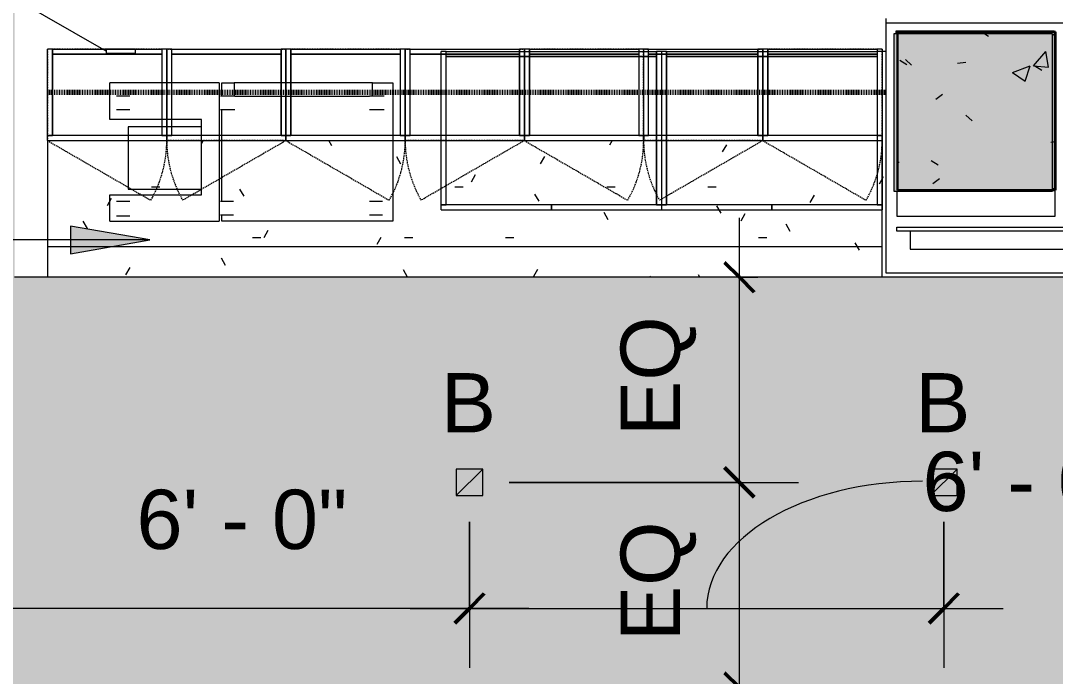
# Model space of a CAD drawing. Header units: inches. Extents: x -1206 to 1060, y -822 to 854.
# Drawn here: x -280.9 to -123.9, y -404.5 to -305 of the extents above; entities that cross this region are included whole.
import ezdxf

# ---------------------------------------------------------------- set-up
doc = ezdxf.new("R2010")
doc.units = ezdxf.units.IN
doc.header["$MEASUREMENT"] = 0
for name, pattern in [('X1$0$Dash', [0.25, 0.125, -0.125]), ('X1$0$Dash 1_8_', [0.25, 0.125, -0.125]), ('X1$0$Hidden', [0.28125, 0.1875, -0.09375])]:
    doc.linetypes.add(name, pattern=pattern)
for name, color, linetype, lineweight in [('X1$0$18_0109_REV_dwg _7_', 8, 'Continuous', 9), ('X1$0$A-ANNO-DIMS', 211, 'Continuous', 9), ('X1$0$A-ANNO-DIMS-96', 211, 'Continuous', 9), ('X1$0$A-CLNG', 13, 'Continuous', 13), ('X1$0$A-CLNG-PATT', 13, 'Continuous', 13), ('X1$0$A-DETL', 90, 'Continuous', 9), ('X1$0$A-WALL', 113, 'Continuous', 13), ('X1$0$A-WALL-PATT', 111, 'Continuous', 13), ('X1$0$BB Columns_Pen_No__7', 250, 'Continuous', 20), ('X1$0$E-LITE-EQPM', 33, 'Continuous', 9), ('X1$0$E-LITE-EQPM-IDEN', 33, 'Continuous', 9), ('X1$0$G-ANNO-DIMS', 111, 'Continuous', 9), ('X1$0$I-WALL', 2, 'Continuous', 13), ('X1$0$Q-CASE', 31, 'Continuous', 9), ('X1$0$Q-CASE-HDLN', 31, 'X1$0$Dash', 9), ('X1$0$Q-SPCQ', 91, 'Continuous', 9), ('X1$0$S-COLS', 52, 'Continuous', 9)]:
    doc.layers.add(name, color=color, linetype=linetype, lineweight=lineweight)
doc.styles.add('X1$0$Arial', font='arial.ttf', dxfattribs={"height": 9})
doc.styles.add('X1$0$Swis721 Lt BT', font='swissl.ttf', dxfattribs={"height": 9})
doc.dimstyles.new('X1$0$OTJ_-_3_32__Linear__1_2__Tolerance', dxfattribs={"dimscale": 12, "dimtxt": 9.497835, "dimasz": 0.375, "dimexe": 0.75, "dimexo": 0.5, "dimgap": 0.5, "dimtad": 1, "dimdec": 1, "dimrnd": 0.5, "dimzin": 3, "dimdsep": 46, "dimlunit": 4, "dimtxsty": 'X1$0$Swis721 Lt BT', "dimblk1": 'X1$0$_Oblique', "dimblk2": 'X1$0$_Oblique', "dimsah": 1, "dimcen": 0.09, "dimdle": 0.75, "dimazin": 0, "dimtfac": 1, "dimtdec": 4, "dimtix": 1, "dimtmove": 0, "dimatfit": 3, "dimfxl": 1, "dimtvp": 1, "dimfrac": 2, "dimtolj": 1, "dimtzin": 0, "dimarcsym": 2})
doc.dimstyles.new('X1$0$OTJ_-_3_32__Linear__1_2__Tolerance_1', dxfattribs={"dimscale": 12, "dimtxt": 9.497835, "dimasz": 0.375, "dimexe": 0.75, "dimexo": 0.5, "dimgap": 0.5, "dimtad": 1, "dimdec": 1, "dimrnd": 0.5, "dimzin": 3, "dimdsep": 46, "dimlunit": 4, "dimtxsty": 'X1$0$Swis721 Lt BT', "dimblk1": 'X1$0$_Oblique', "dimblk2": 'X1$0$_Oblique', "dimsah": 1, "dimcen": 0.09, "dimdle": 0.75, "dimazin": 0, "dimtfac": 1, "dimtdec": 4, "dimtix": 1, "dimtmove": 1, "dimatfit": 3, "dimfxl": 1, "dimtvp": 1, "dimfrac": 2, "dimtolj": 1, "dimtzin": 0, "dimarcsym": 2})
pattern_1 = [(0, (0, 0), (30.72, 7.68), [1.267, -21.773, 1.267, -21.773, -122.88]), (0, (0, 0), (30.72, 7.68), [-46.08, 1.267, -44.813, 1.267, -21.773, -53.76]), (0, (0, 0), (30.72, 7.68), [-115.2, 1.267, -14.093, 1.267, -37.133]), (120, (11.52, 3.84), (-22.011075, 22.7643), [1.267, -21.773, 1.267, -21.773, -122.88]), (120, (11.52, 3.84), (-22.011075, 22.7643), [-46.08, 1.267, -44.813, 1.267, -21.773, -53.76]), (120, (11.52, 3.84), (-22.011075, 22.7643), [-115.2, 1.267, -14.093, 1.267, -37.133]), (240, (15.36, 19.2), (-8.708925, -30.4443), [1.267, -21.773, 1.267, -21.773, -122.88]), (240, (15.36, 19.2), (-8.708925, -30.4443), [-46.08, 1.267, -44.813, 1.267, -21.773, -53.76]), (240, (15.36, 19.2), (-8.708925, -30.4443), [-115.2, 1.267, -14.093, 1.267, -37.133])]

# ---------------------------------------------------------------- blocks, each defined once
blk = doc.blocks.new('X1$0$A-Copier-Floor - A-Copier-Floor-4961898-FIRST FLOOR RCP')
at = {"layer": 'X1$0$Q-SPCQ'}
for p, q in [((-13.49, 9.53), (-30.09, 9.53)), ((-30.09, 3.97), (-30.09, 9.53)), ((-13.49, 9.53), (-13.49, -11.47)), ((-13.09, 7.53), (-13.09, 9.53)), ((-13.09, 9.53), (-11.18, 9.53)), ((9.82, 9.53), (-11.18, 9.53)), ((-11.18, 9.53), (-11.18, 7.53)), ((-11.18, 9.53), (-11.18, 7.53)), ((9.82, 7.53), (9.82, 9.53)), ((9.82, 7.53), (9.82, 9.53)), ((9.82, 9.53), (12.91, 9.53)), ((12.91, 9.53), (12.91, -11.47)), ((-27.03, 7.53), (-29.03, 7.53)), ((-12.07, 7.53), (-13.29, 7.53)), ((-11.07, 7.53), (-12.29, 7.53)), ((-11.07, 7.53), (9.34, 7.53)), ((-11.07, 7.53), (9.34, 7.53)), ((10.57, 7.53), (9.34, 7.53)), ((11.57, 7.53), (10.34, 7.53)), ((-29.03, 5.51), (-27.03, 5.51)), ((-13.29, 5.51), (-12.07, 5.51)), ((-13.09, -8.47), (-13.09, 5.51)), ((-12.29, 5.51), (-11.07, 5.51)), ((9.34, 5.51), (10.57, 5.51)), ((10.34, 5.51), (11.57, 5.51)), ((-16.13, 3.97), (-30.09, 3.97)), ((-16.13, -7.47), (-16.13, 3.97)), ((-16.13, 2.84), (-27.26, 2.84)), ((-27.26, 2.84), (-27.26, -6.6)), ((-30.09, -11.47), (-30.09, -7.47)), ((-30.09, -7.47), (-16.13, -7.47)), ((-27.26, -6.6), (-16.13, -6.6)), ((-27.03, -8.47), (-29.03, -8.47)), ((-11.29, -8.47), (-13.29, -8.47)), ((11.34, -8.47), (9.34, -8.47)), ((-29.03, -10.67), (-27.03, -10.67)), ((-13.29, -10.49), (-11.29, -10.49)), ((-13.09, -11.47), (-13.09, -10.49)), ((9.34, -10.49), (11.34, -10.49)), ((-30.09, -11.47), (-13.49, -11.47)), ((12.91, -11.47), (-13.09, -11.47))]:
    blk.add_line(p, q, dxfattribs=at)
blk = doc.blocks.new('X1$0$L-Recessed Square Downlight - 4_ 2-5551033-FIRST FLOOR RCP')
at = {"layer": 'X1$0$E-LITE-EQPM'}
for p, q in [((-263.58, -309.32), (-267.95, -309.32)), ((-267.95, -309.32), (-267.95, -309.94)), ((-263.58, -309.32), (-263.58, -309.94)), ((-267.95, -309.94), (-263.58, -309.94))]:
    blk.add_line(p, q, dxfattribs=at)
blk = doc.blocks.new('X1$0$18_0109_REV_dwg _7_-5631515-FIRST FLOOR RCP')
at = {"layer": 'X1$0$BB Columns_Pen_No__7', "color": 9}
blk.add_line((-6514.69, 2615.66), (-6514.69, 2616.07), dxfattribs=at)
at = {"layer": 'X1$0$BB Columns_Pen_No__7', "color": 9, "flags": 128}
blk.add_lwpolyline([(-6514.69, 2616.07), (-6490.69, 2616.07), (-6490.69, 2592.07), (-6490.97, 2592.07)], dxfattribs=at)
blk = doc.blocks.new('X1$0$CW Cupbd - UB 34_5_h x 24_d - 2 Doors - 1 Shelf-5636654-FIRST FLOOR RCP')
at = {"layer": 'X1$0$Q-CASE'}
for p, q in [((18.73, 26.36), (2, 26.36)), ((2, 25.61), (2, 26.36)), ((2, 25.61), (18.73, 25.61)), ((2.75, 25.61), (2, 25.61)), ((2, 2.36), (2, 25.61)), ((2.75, 2.36), (2.75, 25.61)), ((2.75, 3.11), (2.75, 25.61)), ((2.75, 25.61), (34.71, 25.61)), ((18.73, 25.61), (18.73, 26.36)), ((35.46, 26.36), (18.73, 26.36)), ((18.73, 26.36), (18.73, 25.61)), ((18.73, 25.61), (35.46, 25.61)), ((35.46, 25.61), (34.71, 25.61)), ((34.71, 2.36), (34.71, 25.61)), ((34.71, 25.61), (34.71, 3.11)), ((35.46, 26.36), (35.46, 25.61)), ((35.46, 25.61), (35.46, 2.36)), ((2, 2.36), (2.75, 2.36)), ((2.75, 2.36), (2.75, 3.11)), ((2.75, 3.11), (34.71, 3.11)), ((34.71, 3.11), (2.75, 3.11)), ((34.71, 2.36), (2.75, 2.36)), ((34.71, 3.11), (34.71, 2.36)), ((34.71, 2.36), (35.46, 2.36))]:
    blk.add_line(p, q, dxfattribs=at)
blk = doc.blocks.new('X1$0$CW Cupbd - UB 34_5_h x 24_d - 2 Doors - 1 Shelf-5636666-FIRST FLOOR RCP')
at = {"layer": 'X1$0$Q-CASE'}
for p, q in [((2.75, -2.36), (2, -2.36)), ((2, -25.61), (2, -2.36)), ((2.75, -25.61), (2.75, -2.36)), ((2.75, -3.11), (2.75, -2.36)), ((2.75, -2.36), (34.71, -2.36)), ((34.71, -3.11), (2.75, -3.11)), ((2.75, -25.61), (2.75, -3.11)), ((2.75, -3.11), (34.71, -3.11)), ((35.46, -2.36), (34.71, -2.36)), ((34.71, -25.61), (34.71, -2.36)), ((34.71, -2.36), (34.71, -3.11)), ((34.71, -3.11), (34.71, -25.61)), ((35.46, -2.36), (35.46, -25.61)), ((18.73, -25.61), (2, -25.61)), ((2, -26.36), (2, -25.61)), ((2, -25.61), (2.75, -25.61)), ((2, -26.36), (18.73, -26.36)), ((34.71, -25.61), (2.75, -25.61)), ((18.73, -26.36), (18.73, -25.61)), ((35.46, -25.61), (18.73, -25.61)), ((18.73, -25.61), (18.73, -26.36)), ((18.73, -26.36), (35.46, -26.36)), ((34.71, -25.61), (35.46, -25.61)), ((35.46, -25.61), (35.46, -26.36))]:
    blk.add_line(p, q, dxfattribs=at)
blk = doc.blocks.new('X1$0$L-Recessed Square Downlight - 4_-4552743-FIRST FLOOR RCP')
at = {"layer": 'X1$0$E-LITE-EQPM'}
for p, q in [((-2, -2), (-2, 2)), ((-2, 2), (2, 2)), ((-2, 2), (2, -2)), ((2, 2), (2, -2)), ((2, -2), (-2, -2))]:
    blk.add_line(p, q, dxfattribs=at)
blk = doc.blocks.new('X1$0$CW Cupbd Ohead - 23_5_h x 13 7_8_d - 1 Door - 1 Shelf-5428604-FIRST FLOOR RCP')
at = {"layer": 'X1$0$Q-CASE'}
for p, q in [((2.75, -2.36), (2, -2.36)), ((2, -15.45), (2, -2.36)), ((2.75, -15.45), (2.75, -2.36)), ((2.75, -3.11), (2.75, -2.36)), ((2.75, -2.36), (19.34, -2.36)), ((19.34, -3.11), (2.75, -3.11)), ((2.75, -15.45), (2.75, -3.11)), ((2.75, -3.11), (19.34, -3.11)), ((20.09, -2.36), (19.34, -2.36)), ((19.34, -15.45), (19.34, -2.36)), ((19.34, -2.36), (19.34, -3.11)), ((19.34, -3.11), (19.34, -15.45)), ((20.09, -2.36), (20.09, -15.45)), ((20.09, -15.45), (2, -15.45)), ((2, -15.45), (2, -16.24)), ((2, -15.45), (2.75, -15.45)), ((19.34, -15.45), (2.75, -15.45)), ((19.34, -15.45), (20.09, -15.45)), ((20.09, -15.45), (20.09, -16.24)), ((2, -16.24), (20.09, -16.24))]:
    blk.add_line(p, q, dxfattribs=at)
at = {"layer": 'X1$0$Q-CASE', "linetype": 'X1$0$Hidden'}
blk.add_line((20.09, -16.24), (4.42, -25.29), dxfattribs=at)
blk.add_arc((20.09, -16.24), 18.1, 179.5, 210, dxfattribs=at)
at = {"layer": 'X1$0$Q-CASE-HDLN'}
for p, q in [((2, -16.24), (2, -2.36)), ((2, -2.36), (20.09, -2.36)), ((20.09, -2.36), (20.09, -16.24)), ((20.09, -16.24), (2, -16.24))]:
    blk.add_line(p, q, dxfattribs=at)
blk = doc.blocks.new('X1$0$CW Cupbd Ohead - 23_5_h x 13 7_8_d - 1 Door - 1 Shelf-5428613-FIRST FLOOR RCP')
at = {"layer": 'X1$0$Q-CASE', "linetype": 'X1$0$Hidden'}
blk.add_line((20.09, 16.24), (4.42, 25.29), dxfattribs=at)
at = {"layer": 'X1$0$Q-CASE'}
for p, q in [((20.09, 16.24), (2, 16.24)), ((2, 16.24), (2, 15.45)), ((20.09, 16.24), (20.09, 15.45)), ((2, 15.45), (20.09, 15.45)), ((2.75, 15.45), (2, 15.45)), ((2, 2.36), (2, 15.45)), ((2.75, 2.36), (2.75, 15.45)), ((2.75, 3.11), (2.75, 15.45)), ((2.75, 15.45), (19.34, 15.45)), ((20.09, 15.45), (19.34, 15.45)), ((19.34, 2.36), (19.34, 15.45)), ((19.34, 15.45), (19.34, 3.11)), ((20.09, 15.45), (20.09, 2.36)), ((2, 2.36), (2.75, 2.36)), ((2.75, 2.36), (2.75, 3.11)), ((2.75, 3.11), (19.34, 3.11)), ((19.34, 3.11), (2.75, 3.11)), ((19.34, 2.36), (2.75, 2.36)), ((19.34, 3.11), (19.34, 2.36)), ((19.34, 2.36), (20.09, 2.36))]:
    blk.add_line(p, q, dxfattribs=at)
at = {"layer": 'X1$0$Q-CASE', "linetype": 'X1$0$Hidden'}
blk.add_arc((20.09, 16.24), 18.1, 150, 180.5, dxfattribs=at)
at = {"layer": 'X1$0$Q-CASE-HDLN'}
for p, q in [((20.09, 16.24), (2, 16.24)), ((2, 16.24), (2, 2.36)), ((20.09, 2.36), (20.09, 16.24)), ((2, 2.36), (20.09, 2.36))]:
    blk.add_line(p, q, dxfattribs=at)
blk = doc.blocks.new('X1$0$Concrete-Rectangular-Column - 24 X 24-5460764-FIRST FLOOR RCP')
at = {"layer": 'X1$0$S-COLS'}
h = blk.add_hatch(dxfattribs=at)
h.set_pattern_fill('FP1_35', color=256, style=0, pattern_type=2)
h.set_pattern_definition([(50, (135.847, 318.72), (27.5427, -2.4099), [2.88, -31.68]), (355, (135.847, 318.72), (-5.3278, 28.8843), [2.304, -25.344]), (100.451, (138.142, 318.518), (22.2153, 26.474), [2.448, -26.924]), (46.184, (135.847, 326.4), (40.982, -6.3564), [4.32, -47.52]), (96.636, (139.262, 325.87), (35.8907, 37.406), [3.671, -40.386]), (351.184, (135.847, 326.4), (35.891, 37.406), [3.456, -38.016]), (21, (139.687, 324.48), (22.921, -15.4607), [2.88, -31.68]), (326, (139.687, 324.48), (9.3435, 27.8457), [2.304, -25.344]), (71.451, (141.597, 323.19), (32.2648, 12.3844), [2.448, -26.924]), (37.5, (135.847, 318.719), (0.46686, 12.7827), [1.267, -23.77, 1.267, -24.461, -25.44]), (37.5, (135.847, 318.719), (0.46686, 12.7827), [-50.765, 1.267, -24.173]), (7.5, (135.847, 318.719), (10.1016, 15.1451), [1.267, -13.402, 1.267, -23.194, -9.696]), (7.5, (135.847, 318.719), (10.1016, 15.1451), [-39.13, 1.267, -8.429]), (327.5, (127.283, 318.719), (20.49916, -0.86578), [1.267, -8.333, 1.267, -28.685, -39.744]), (327.5, (127.283, 318.719), (20.49916, -0.86578), [-39.552, 1.267, -38.477]), (317.5, (123.443, 318.719), (22.3948, 3.8443), [1.267, -11.213, 1.267, -18.624, -28.224]), (317.5, (123.443, 318.719), (22.3948, 3.8443), [-32.371, 1.267, -26.957])])
h.paths.add_polyline_path([(-0.53, -12), (12, -12), (12, 12), (-12, 12), (-12, -12)], flags=0)
at = {"layer": 'X1$0$S-COLS', "lineweight": 30}
for p, q in [((-12, 12), (12, 12)), ((-12, -12), (-12, 12)), ((12, 12), (12, -12)), ((12, -12), (-12, -12))]:
    blk.add_line(p, q, dxfattribs=at)
blk = doc.blocks.new('X1$0$Concrete-Rectangular-Column - 24 X 24-V32-FIRST FLOOR RCP')
at = {"layer": 'X1$0$S-COLS'}
blk.add_hatch(color=7, dxfattribs=at).paths.add_polyline_path([(12, -12), (12, 12), (-12, 12), (-12, -12), (-7.08, -12)], flags=0)
at = {"layer": 'X1$0$S-COLS', "color": 8, "lineweight": 20}
for p, q in [((-12, 12), (12, 12)), ((-12, -12), (-12, 12)), ((12, 12), (12, -12)), ((12, -12), (-12, -12))]:
    blk.add_line(p, q, dxfattribs=at)
blk = doc.blocks.new('X1$0$DIMBLOCK7-FIRST FLOOR RCP')
at = {"layer": 'X1$0$A-ANNO-DIMS-96', "lineweight": 50, "transparency": 16777216}
for p, q in [((-171.85, -375.07), (-174.1, -372.82)), ((-171.85, -375.07), (-169.6, -377.32)), ((-171.85, -406.19), (-174.1, -403.94)), ((-171.85, -406.19), (-169.6, -408.44))]:
    blk.add_line(p, q, dxfattribs=at)
at = {"layer": 'X1$0$A-ANNO-DIMS-96', "transparency": 16777216}
for p, q in [((-206.81, -375.07), (-162.85, -375.07)), ((-171.85, -375.07), (-206.81, -375.07)), ((-171.85, -415.19), (-171.85, -375.07)), ((-169.03, -406.19), (-180.85, -406.19)), ((-171.85, -406.19), (-169.03, -406.19))]:
    blk.add_line(p, q, dxfattribs=at)
at = {"layer": 'X1$0$A-ANNO-DIMS-96', "color": 0, "transparency": 16777216, "insert": (-189.87, -399.15), "char_height": 9, "width": 20.443, "attachment_point": 1, "rotation": 90, "line_spacing_factor": 1.005062, "style": 'X1$0$Swis721 Lt BT'}
blk.add_mtext('EQ', dxfattribs=at)
blk = doc.blocks.new('X1$0$_Oblique')
at = {"color": 0, "linetype": 'ByBlock', "lineweight": -2}
blk.add_line((-0.5, -0.5), (0.5, 0.5), dxfattribs=at)
blk = doc.blocks.new('X1$0$DIMBLOCK8-FIRST FLOOR RCP')
at = {"layer": 'X1$0$A-ANNO-DIMS-96', "transparency": 16777216}
for p, q in [((-171.85, -375.07), (-171.85, -334.94)), ((-169.03, -343.94), (-180.85, -343.94)), ((-171.85, -343.94), (-169.03, -343.94)), ((-206.81, -375.07), (-162.85, -375.07)), ((-171.85, -375.07), (-206.81, -375.07))]:
    blk.add_line(p, q, dxfattribs=at)
at = {"layer": 'X1$0$A-ANNO-DIMS-96', "lineweight": 50, "transparency": 16777216}
for p, q in [((-171.85, -343.94), (-174.1, -341.69)), ((-171.85, -343.94), (-169.6, -346.19)), ((-171.85, -375.07), (-174.1, -372.82)), ((-171.85, -375.07), (-169.6, -377.32))]:
    blk.add_line(p, q, dxfattribs=at)
at = {"layer": 'X1$0$A-ANNO-DIMS-96', "color": 0, "transparency": 16777216, "insert": (-189.87, -368.02), "char_height": 9, "width": 20.443, "attachment_point": 1, "rotation": 90, "line_spacing_factor": 1.005062, "style": 'X1$0$Swis721 Lt BT'}
blk.add_mtext('EQ', dxfattribs=at)
blk = doc.blocks.new('X1$0$DIMBLOCK9-FIRST FLOOR RCP')
at = {"layer": 'X1$0$A-ANNO-DIMS-96', "transparency": 16777216}
for p, q in [((-284.81, -381.07), (-284.81, -403.19)), ((-284.81, -394.19), (-284.81, -381.07)), ((-212.81, -381.07), (-212.81, -403.19)), ((-212.81, -394.19), (-212.81, -381.07)), ((-203.81, -394.19), (-293.81, -394.19))]:
    blk.add_line(p, q, dxfattribs=at)
at = {"layer": 'X1$0$A-ANNO-DIMS-96', "lineweight": 50, "transparency": 16777216}
for p, q in [((-284.81, -394.19), (-282.56, -391.94)), ((-212.81, -394.19), (-210.56, -391.94)), ((-284.81, -394.19), (-287.06, -396.44)), ((-212.81, -394.19), (-215.06, -396.44))]:
    blk.add_line(p, q, dxfattribs=at)
at = {"layer": 'X1$0$A-ANNO-DIMS-96', "color": 0, "transparency": 16777216, "insert": (-263.36, -376.17), "char_height": 9, "width": 34.9159, "attachment_point": 1, "line_spacing_factor": 1.005062, "style": 'X1$0$Swis721 Lt BT'}
blk.add_mtext('6\' - 0"', dxfattribs=at)
blk = doc.blocks.new('X1$0$DIMBLOCK10-FIRST FLOOR RCP')
at = {"layer": 'X1$0$A-ANNO-DIMS-96', "transparency": 16777216}
for p, q in [((-212.81, -381.07), (-212.81, -403.19)), ((-212.81, -394.19), (-212.81, -381.07)), ((-140.81, -381.07), (-140.81, -403.19)), ((-140.81, -394.19), (-140.81, -381.07)), ((-221.81, -394.19), (-131.81, -394.19))]:
    blk.add_line(p, q, dxfattribs=at)
at = {"layer": 'X1$0$A-ANNO-DIMS-96', "lineweight": 50, "transparency": 16777216}
for p, q in [((-212.81, -394.19), (-210.56, -391.94)), ((-140.81, -394.19), (-138.56, -391.94)), ((-212.81, -394.19), (-215.06, -396.44)), ((-140.81, -394.19), (-143.06, -396.44))]:
    blk.add_line(p, q, dxfattribs=at)
at = {"layer": 'X1$0$A-ANNO-DIMS-96', "transparency": 16777216}
blk.add_ellipse((-144.05, -394.19), major_axis=(-32.76, 0), ratio=0.589107, start_param=4.712389, end_param=6.283185, dxfattribs=at)
at = {"layer": 'X1$0$A-ANNO-DIMS-96', "color": 0, "transparency": 16777216, "insert": (-144.05, -370.41), "char_height": 9, "width": 34.9159, "attachment_point": 1, "line_spacing_factor": 1.005062, "style": 'X1$0$Swis721 Lt BT'}
blk.add_mtext('6\' - 0"', dxfattribs=at)
blk = doc.blocks.new('X1')
at = {"layer": 'X1$0$A-CLNG-PATT'}
h = blk.add_hatch(dxfattribs=at)
h.set_pattern_fill('FP1_1', color=256, style=0, pattern_type=2)
h.set_pattern_definition(pattern_1)
h.paths.add_polyline_path([(-326.97, -551.3), (-321.18, -551.3), (-321.18, -406.19), (-104.66, -406.19), (-104.66, -343.94), (-281.86, -343.94), (-281.86, -8.7), (-476.15, -8.7), (-476.15, -246.01), (-794.43, -246.01), (-794.43, -455.3), (-794.59, -455.3), (-794.59, -551.3), (-768.93, -551.3), (-768.93, -551.22), (-409.68, -551.22), (-409.68, -551.3), (-349.31, -551.3)], flags=0)
h.paths.add_polyline_path([(-365.68, -515.19), (-749.84, -515.19), (-749.84, -384.3), (-365.68, -384.3), (-365.68, -510.31)], flags=0)
h.paths.add_polyline_path([(-346.93, -343.94), (-425.93, -343.94), (-425.93, -134.94), (-346.93, -134.94), (-346.93, -339.32)], flags=0)
h.paths.add_polyline_path([(-351.55, -339.32), (-351.55, -330.7), (-375.55, -330.7), (-375.55, -308.57), (-421.3, -308.57), (-421.3, -339.32), (-362.43, -339.32)], flags=0)
h.paths.add_polyline_path([(-651.93, -330.7), (-675.93, -330.7), (-675.93, -306.7), (-651.93, -306.7)], flags=0)
h.paths.add_polyline_path([(-362.43, -285.59), (-362.43, -283.24), (-410.43, -283.24), (-410.43, -285.59), (-365.68, -285.59)], flags=0)
h.paths.add_polyline_path([(-299.86, -279.9), (-300.64, -279.79), (-301.36, -279.49), (-301.99, -279.02), (-302.46, -278.4), (-302.76, -277.67), (-302.86, -276.9), (-302.76, -276.12), (-302.46, -275.4), (-301.99, -274.77), (-301.36, -274.3), (-300.64, -274), (-299.86, -273.9), (-299.09, -274), (-298.36, -274.3), (-297.74, -274.77), (-297.27, -275.4), (-296.97, -276.12), (-296.86, -276.9), (-296.97, -277.67), (-297.27, -278.4), (-297.74, -279.02), (-298.36, -279.49), (-299.09, -279.79)], flags=0)
h.paths.add_polyline_path([(-410.43, -240.17), (-362.43, -240.17), (-362.43, -237.82), (-410.43, -237.82)], flags=0)
h.paths.add_polyline_path([(-299.86, -212.85), (-300.64, -212.74), (-301.36, -212.45), (-301.99, -211.97), (-302.46, -211.35), (-302.76, -210.62), (-302.86, -209.85), (-302.76, -209.07), (-302.46, -208.35), (-301.99, -207.73), (-301.36, -207.25), (-300.64, -206.95), (-299.86, -206.85), (-299.09, -206.95), (-298.36, -207.25), (-297.74, -207.73), (-297.27, -208.35), (-296.97, -209.07), (-296.86, -209.85), (-296.97, -210.62), (-297.27, -211.35), (-297.74, -211.97), (-298.46, -212.49), (-299.09, -212.74)], flags=0)
h.paths.add_polyline_path([(-362.43, -194.86), (-362.43, -192.51), (-410.43, -192.51), (-410.43, -194.86), (-363.06, -194.86)], flags=0)
h.paths.add_polyline_path([(-391.9, -149.62), (-362.43, -149.62), (-362.43, -147.27), (-410.43, -147.27), (-410.43, -149.62), (-407.47, -149.62)], flags=0)
h.paths.add_polyline_path([(-299.86, -145.8), (-300.64, -145.7), (-301.4, -145.37), (-301.99, -144.92), (-302.46, -144.3), (-302.76, -143.57), (-302.86, -142.8), (-302.76, -142.02), (-302.46, -141.3), (-301.99, -140.68), (-301.36, -140.2), (-300.64, -139.9), (-299.86, -139.8), (-299.09, -139.9), (-298.36, -140.2), (-297.74, -140.68), (-297.27, -141.3), (-296.97, -142.02), (-296.86, -142.8), (-296.97, -143.57), (-297.27, -144.3), (-297.74, -144.92), (-298.36, -145.4), (-299.09, -145.7)], flags=0)
h.paths.add_polyline_path([(-351.84, -93.19), (-378.18, -93.19), (-378.18, -64.69), (-349.68, -64.69), (-349.68, -93.19), (-350.3, -93.19)], flags=0)
h.paths.add_polyline_path([(-369.19, -90.94), (-351.93, -90.94), (-351.93, -90.7), (-375.84, -90.7), (-375.84, -66.94), (-375.93, -66.94), (-375.93, -90.94), (-369.87, -90.94)], flags=0)
h.paths.add_polyline_path([(-299.86, -78.75), (-300.64, -78.65), (-301.36, -78.35), (-301.99, -77.87), (-302.46, -77.25), (-302.76, -76.53), (-302.86, -75.75), (-302.76, -74.97), (-302.46, -74.25), (-301.99, -73.63), (-301.36, -73.15), (-300.64, -72.85), (-299.86, -72.75), (-299.09, -72.85), (-298.36, -73.15), (-297.74, -73.63), (-297.27, -74.25), (-296.97, -74.97), (-296.86, -75.75), (-296.97, -76.53), (-297.27, -77.25), (-297.74, -77.87), (-298.36, -78.35), (-299.09, -78.65)], flags=0)
h = blk.add_hatch(dxfattribs=at)
h.set_pattern_fill('FP1_1', color=256, style=0, pattern_type=2)
h.set_pattern_definition(pattern_1)
h.paths.add_polyline_path([(-276.86, -343.94), (-150.18, -343.94), (-150.18, -323.19), (-276.86, -323.19), (-276.86, -341.54)], flags=0)
at = {"layer": 'X1$0$A-WALL-PATT', "lineweight": 9}
h = blk.add_hatch(dxfattribs=at)
h.set_pattern_fill('FP1_1', color=256, style=0, pattern_type=2)
h.set_pattern_definition(pattern_1)
h.paths.add_polyline_path([(-149.55, -336.94), (-149.55, -309.69), (-150.18, -309.69), (-150.18, -336.94)], flags=0)
at = {"layer": 'X1$0$G-ANNO-DIMS'}
blk.add_hatch(color=256, dxfattribs=at).paths.add_polyline_path([(-261.36, -338.28), (-273.36, -336.16), (-273.36, -340.39)], flags=0)
at = {"layer": 'X1$0$A-CLNG'}
blk.add_line((-150.18, -343.94), (-276.86, -343.94), dxfattribs=at)
at = {"layer": 'X1$0$A-DETL', "linetype": 'X1$0$Dash 1_8_', "lineweight": 70}
blk.add_line((-276.86, -315.86), (-149.55, -315.86), dxfattribs=at)
at = {"layer": 'X1$0$A-WALL'}
for p, q in [((-149.55, -343.32), (-149.55, -304.69)), ((-149.55, -305.32), (-121.24, -305.32)), ((-149.55, -309.69), (-150.18, -309.69)), ((-147.93, -336.94), (-147.93, -336.32)), ((-147.93, -336.32), (-122.3, -336.32)), ((-145.93, -336.94), (-147.93, -336.94)), ((-105.24, -343.32), (-149.55, -343.32))]:
    blk.add_line(p, q, dxfattribs=at)
at = {"layer": 'X1$0$A-WALL', "lineweight": 9}
blk.add_line((-150.18, -339.32), (-276.86, -339.32), dxfattribs=at)
at = {"layer": 'X1$0$E-LITE-EQPM-IDEN'}
blk.add_line((-267.95, -309.63), (-302.8, -289.6), dxfattribs=at)
at = {"layer": 'X1$0$G-ANNO-DIMS'}
for p, q in [((-261.36, -338.28), (-273.36, -336.16)), ((-273.36, -336.16), (-273.36, -340.39)), ((-261.36, -338.28), (-296.27, -338.28)), ((-273.36, -340.39), (-261.36, -338.28))]:
    blk.add_line(p, q, dxfattribs=at)
at = {"layer": 'X1$0$I-WALL'}
for p, q in [((-276.86, -323.19), (-276.86, -343.94)), ((-150.18, -343.94), (-150.18, -323.19)), ((-147.93, -330.94), (-147.93, -334.69)), ((-123.93, -334.69), (-123.93, -330.72)), ((-147.93, -334.69), (-123.93, -334.69)), ((-121.68, -336.94), (-145.93, -336.94)), ((-145.93, -336.94), (-145.93, -339.69)), ((-145.93, -339.69), (-108.86, -339.69)), ((-276.86, -343.94), (-281.86, -343.94)), ((-104.61, -343.94), (-150.18, -343.94))]:
    blk.add_line(p, q, dxfattribs=at)
at = {"layer": 'X1$0$18_0109_REV_dwg _7_', "color": 253}
blk.add_blockref('X1$0$18_0109_REV_dwg _7_-5631515-FIRST FLOOR RCP', (6366.63, -2922.6), dxfattribs=at)
at = {"layer": 'X1$0$E-LITE-EQPM'}
blk.add_blockref('X1$0$L-Recessed Square Downlight - 4_ 2-5551033-FIRST FLOOR RCP', (0, 0), dxfattribs=at)
at = {"layer": 'X1$0$E-LITE-EQPM', "extrusion": (0, 0, -1), "rotation": 180}
for p in [(212.81, -375.07), (140.81, -375.07)]:
    blk.add_blockref('X1$0$L-Recessed Square Downlight - 4_-4552743-FIRST FLOOR RCP', p, dxfattribs=at)
at = {"layer": 'X1$0$Q-CASE', "rotation": 180}
for name, p in [('X1$0$CW Cupbd Ohead - 23_5_h x 13 7_8_d - 1 Door - 1 Shelf-5428613-FIRST FLOOR RCP', (-256.77, -306.96)), ('X1$0$CW Cupbd Ohead - 23_5_h x 13 7_8_d - 1 Door - 1 Shelf-5428613-FIRST FLOOR RCP', (-220.58, -306.96)), ('X1$0$CW Cupbd Ohead - 23_5_h x 13 7_8_d - 1 Door - 1 Shelf-5428613-FIRST FLOOR RCP', (-184.38, -306.96)), ('X1$0$CW Cupbd Ohead - 23_5_h x 13 7_8_d - 1 Door - 1 Shelf-5428613-FIRST FLOOR RCP', (-148.18, -306.96)), ('X1$0$CW Cupbd - UB 34_5_h x 24_d - 2 Doors - 1 Shelf-5636654-FIRST FLOOR RCP', (-148.18, -307.33))]:
    blk.add_blockref(name, p, dxfattribs=at)
at = {"layer": 'X1$0$Q-CASE'}
for name, p in [('X1$0$CW Cupbd Ohead - 23_5_h x 13 7_8_d - 1 Door - 1 Shelf-5428604-FIRST FLOOR RCP', (-260.76, -306.96)), ('X1$0$CW Cupbd Ohead - 23_5_h x 13 7_8_d - 1 Door - 1 Shelf-5428604-FIRST FLOOR RCP', (-224.57, -306.96)), ('X1$0$CW Cupbd Ohead - 23_5_h x 13 7_8_d - 1 Door - 1 Shelf-5428604-FIRST FLOOR RCP', (-188.37, -306.96)), ('X1$0$CW Cupbd - UB 34_5_h x 24_d - 2 Doors - 1 Shelf-5636666-FIRST FLOOR RCP', (-219.11, -307.33))]:
    blk.add_blockref(name, p, dxfattribs=at)
at = {"layer": 'X1$0$Q-SPCQ'}
blk.add_blockref('X1$0$A-Copier-Floor - A-Copier-Floor-4961898-FIRST FLOOR RCP', (-237.34, -323.97), dxfattribs=at)
at = {"layer": 'X1$0$S-COLS'}
for name, p in [('X1$0$Concrete-Rectangular-Column - 24 X 24-V32-FIRST FLOOR RCP', (-136.34, -318.94)), ('X1$0$Concrete-Rectangular-Column - 24 X 24-5460764-FIRST FLOOR RCP', (-135.85, -318.72))]:
    blk.add_blockref(name, p, dxfattribs=at)
at = {"layer": 'X1$0$E-LITE-EQPM-IDEN', "char_height": 9, "width": 10.302, "attachment_point": 1, "style": 'X1$0$Arial'}
for insert in [(-217.17, -358.48), (-145.17, -358.48)]:
    blk.add_mtext('B', dxfattribs=dict(at, insert=insert))
at = {"layer": 'X1$0$A-ANNO-DIMS'}
for base, p1, p2, picture, middle in [((-171.85, -343.94), (-212.81, -375.07), (-175.03, -343.94), 'X1$0$DIMBLOCK8-FIRST FLOOR RCP', (-182.8, -359.51)), ((-171.85, -375.07), (-175.03, -406.19), (-212.81, -375.07), 'X1$0$DIMBLOCK7-FIRST FLOOR RCP', (-182.8, -390.63))]:
    dim = blk.add_linear_dim(base=base, p1=p1, p2=p2, angle=90, text='EQ', dimstyle='X1$0$OTJ_-_3_32__Linear__1_2__Tolerance', override={"dimpost": '<>', "dimfxl": 48.950889}, dxfattribs=at)
    dim.commit()
    dim.dimension.update_dxf_attribs({"geometry": picture, "text_midpoint": middle})
dim = blk.add_linear_dim(base=(-140.81, -394.19), p1=(-212.81, -375.07), p2=(-140.81, -375.07), dimstyle='X1$0$OTJ_-_3_32__Linear__1_2__Tolerance_1', override={"dimpost": '<>', "dimfxl": 72}, dxfattribs=at)
dim.commit()
dim.dimension.update_dxf_attribs({"geometry": 'X1$0$DIMBLOCK10-FIRST FLOOR RCP', "text_midpoint": (-126.59, -376.41), "dimtype": 128})
dim = blk.add_linear_dim(base=(-284.81, -394.19), p1=(-212.81, -375.07), p2=(-284.81, -375.07), angle=0, dimstyle='X1$0$OTJ_-_3_32__Linear__1_2__Tolerance', override={"dimpost": '<>', "dimfxl": 72}, dxfattribs=at)
dim.commit()
dim.dimension.update_dxf_attribs({"geometry": 'X1$0$DIMBLOCK9-FIRST FLOOR RCP', "text_midpoint": (-248.81, -383.56)})

msp = doc.modelspace()

# ---------------------------------------------------------------- block references
at = {"color": 253}
msp.add_blockref('X1', (0, 0), dxfattribs=at)

doc.saveas('drawing.dxf')
